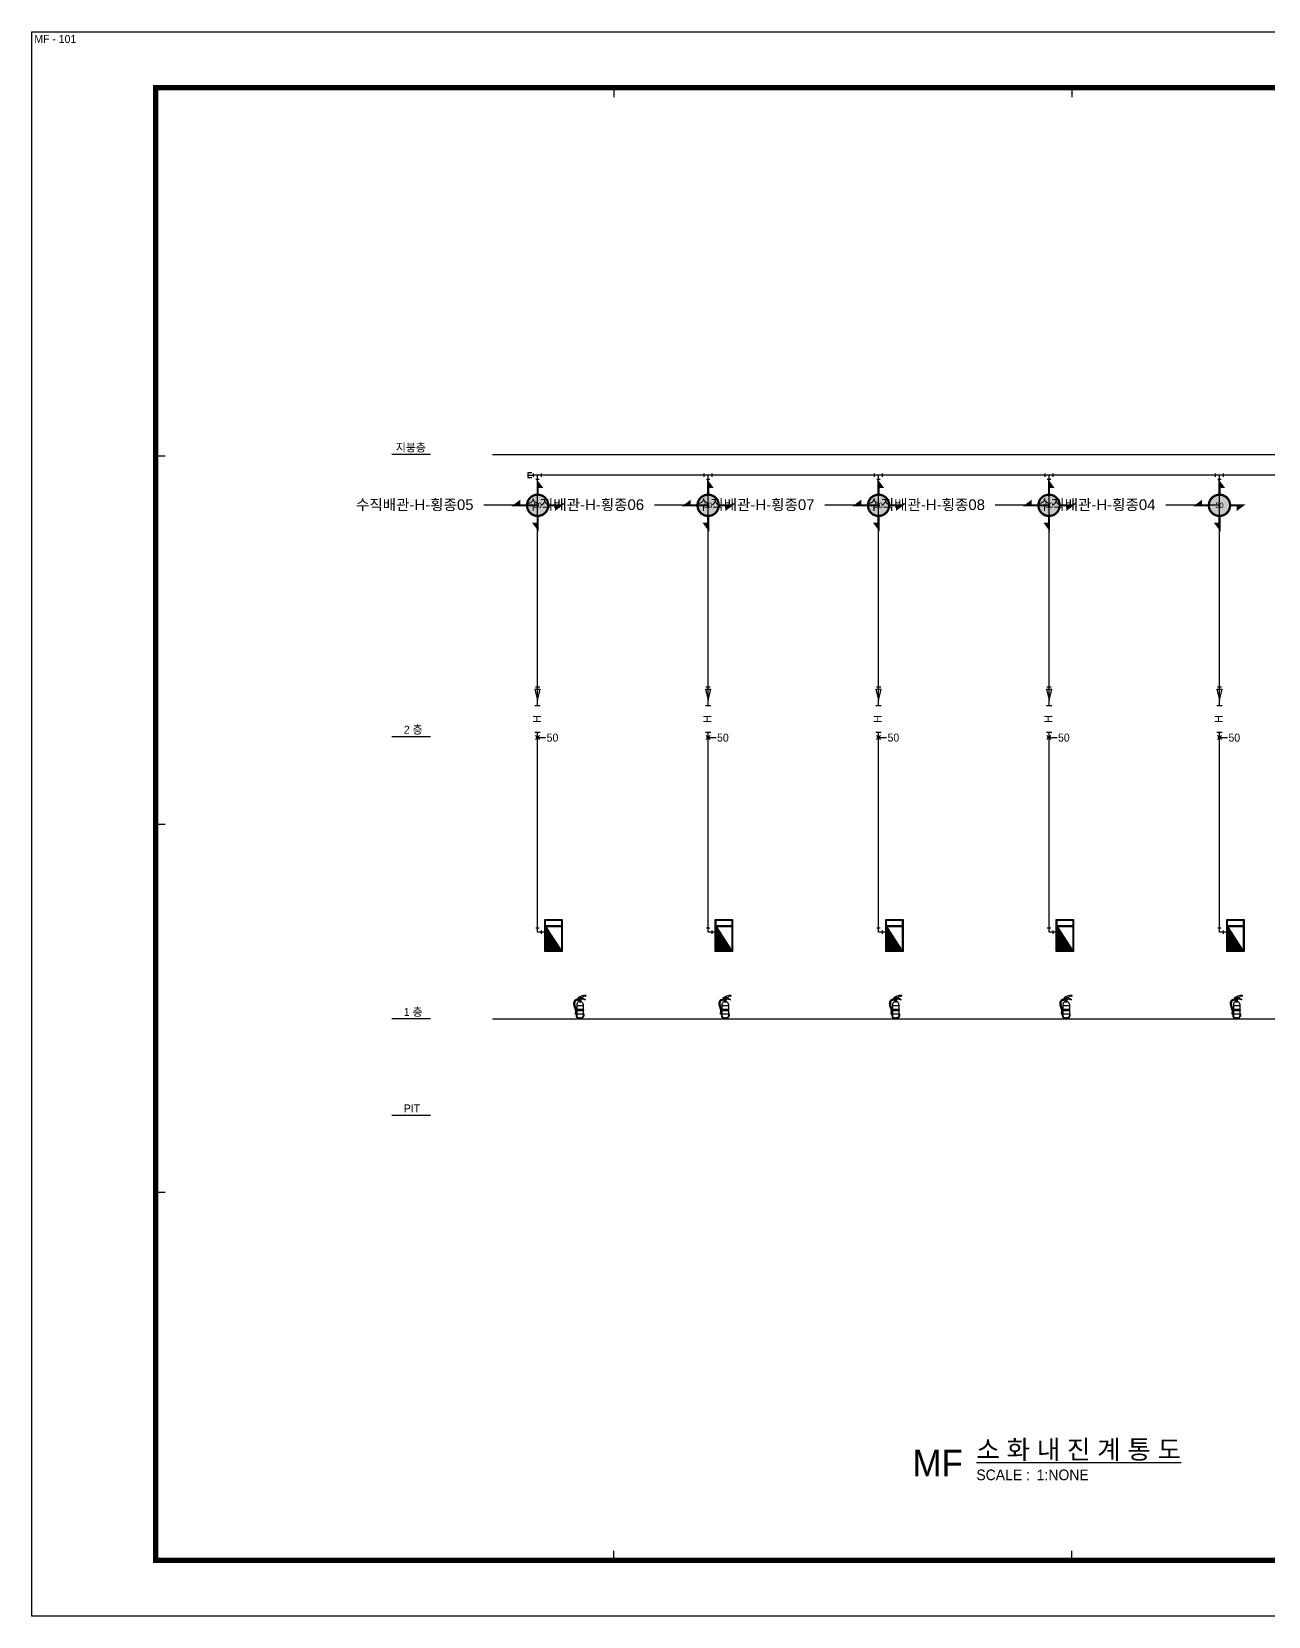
# Model space of a CAD drawing. Header units: millimetres. Extents: x 0 to 42050, y 0 to 29700.
# Drawn here: x 0 to 23187, y 0 to 29700 of the extents above; entities that cross this region are included whole.
import ezdxf
from ezdxf import colors
from ezdxf.entities.mleader import LeaderData, LeaderLine
from ezdxf.enums import TextEntityAlignment as Align
from ezdxf.math import Vec2, Vec3

# ---------------------------------------------------------------- set-up
doc = ezdxf.new("R2010")
doc.units = ezdxf.units.MM
doc.header["$LTSCALE"] = 50
doc.linetypes.add('DASHED', pattern=[0.75, 0.5, -0.25])
doc.linetypes.add('HIDDEN', pattern=[0.375, 0.25, -0.125])
for name, color, linetype in [('BACK', 8, 'Continuous'), ('SYM', 6, 'Continuous'), ('XR-SHEET$0$XREF-Form$0$SHT', 5, 'Continuous'), ('소화', 1, 'Continuous'), ('투툼_4방향버팀대(횡+종)', 7, 'Continuous'), ('투툼_버팀대_이름', 7, 'Continuous')]:
    doc.layers.add(name, color=color, linetype=linetype)
doc.layers.add('XR-SHEET$0$XREF-Form$0$TEMP', color=171, linetype='Continuous', plot=False)
doc.layers.add('숨김', color=1, linetype='Continuous', plot=False)
doc.styles.get("Standard").update_dxf_attribs({"font": ''})
doc.styles.add('TutumMLeaderTextStyle', font='', dxfattribs={"height": 200})
doc.styles.add('돋움', font='')
doc.styles.get('Standard').set_extended_font_data('Arial')
doc.styles.get('TutumMLeaderTextStyle').set_extended_font_data('Arial')
doc.styles.get('돋움').set_extended_font_data('Dotum')
pattern_1 = [(135, (-504855.6556, -518.17763), (-0.26516504294, -0.26516504294), [])]

# ---------------------------------------------------------------- blocks, each defined once
blk = doc.blocks.new('XR-SHEET')
at = {"layer": 'XR-SHEET$0$XREF-Form$0$SHT'}
blk.add_lwpolyline([(0, 594), (841, 594), (841, 0), (0, 0)], close=True, dxfattribs=at)
at = {"layer": 'XR-SHEET$0$XREF-Form$0$SHT', "const_width": 2}
blk.add_lwpolyline([(46.5, 573), (819.5, 573), (819.5, 21), (46.5, 21)], close=True, dxfattribs=at)
at = {"layer": 'XR-SHEET$0$XREF-Form$0$TEMP'}
for p, q in [((218.25, 573), (218.25, 569.5)), ((390, 573), (390, 569.5)), ((46.5, 435), (50, 435)), ((46.5, 297), (50, 297)), ((46.5, 159), (50, 159)), ((218.25, 21), (218.25, 24.5)), ((390, 21), (390, 24.5))]:
    blk.add_line(p, q, dxfattribs=at)
blk = doc.blocks.new('FF-횡종방향-BRACE')
h = blk.add_hatch(color=254)
h.dxf.hatch_style = 1
h.paths.add_polyline_path([(141, -141, 1), (-141, 141, 1)])
at = {"color": 1, "const_width": 42}
for points in [[(0, 346), (0, 432), (64, 346)], [(0, -346), (0, -432), (-64, -346)]]:
    blk.add_lwpolyline(points, close=True, dxfattribs=at)
for points in [[(0, 199), (0, 432), (0, 432)], [(0, -199), (0, -432), (0, -432)]]:
    blk.add_lwpolyline(points, dxfattribs=at)
at = {"color": 5, "const_width": 42}
for points in [[(-346, 0), (-432, 0), (-346, 64)], [(346, 0), (432, 0), (346, -64)]]:
    blk.add_lwpolyline(points, close=True, dxfattribs=at)
for points in [[(-199, 0), (-432, 0), (-432, 0)], [(199, 0), (432, 0), (432, 0)]]:
    blk.add_lwpolyline(points, dxfattribs=at)
at = {"color": 1, "const_width": 42}
blk.add_lwpolyline([(-141, 141, 1), (141, -141, 1)], format="xyb", close=True, dxfattribs=at)
at = {"color": 18, "true_color": 0x000000}
blk.add_attdef('BORE', text='', height=100, dxfattribs=at).set_placement((0, 0), align=Align.MIDDLE_CENTER)
blk = doc.blocks.new('_None')

msp = doc.modelspace()

# ---------------------------------------------------------------- hatches: boundary and pattern name
at = {"layer": '소화'}
h = msp.add_hatch(color=256, dxfattribs=at)
edge = h.paths.add_edge_path()
edge.add_arc((9487, 16473), 20, 0, 360)
h = msp.add_hatch(color=256, dxfattribs=at)
edge = h.paths.add_edge_path()
edge.add_arc((12683, 16473), 20, 0, 360)
h = msp.add_hatch(color=256, dxfattribs=at)
edge = h.paths.add_edge_path()
edge.add_arc((15879, 16473), 20, 0, 360)
h = msp.add_hatch(color=256, dxfattribs=at)
edge = h.paths.add_edge_path()
edge.add_arc((19075, 16473), 20, 0, 360)
h = msp.add_hatch(color=256, dxfattribs=at)
edge = h.paths.add_edge_path()
edge.add_arc((22271, 16473), 20, 0, 360)
h = msp.add_hatch(dxfattribs=at)
h.set_pattern_fill('ANSI31', color=256, scale=3, angle=90, style=0)
h.set_pattern_definition(pattern_1)
h.paths.add_polyline_path([(9637, 12930), (9637, 12475), (9932, 12475)])
h = msp.add_hatch(dxfattribs=at)
h.set_pattern_fill('ANSI31', color=256, scale=3, angle=90, style=0)
h.set_pattern_definition(pattern_1)
h.paths.add_polyline_path([(12833, 12930), (12833, 12475), (13128, 12475)])
h = msp.add_hatch(dxfattribs=at)
h.set_pattern_fill('ANSI31', color=256, scale=3, angle=90, style=0)
h.set_pattern_definition(pattern_1)
h.paths.add_polyline_path([(16029, 12930), (16029, 12475), (16324, 12475)])
h = msp.add_hatch(dxfattribs=at)
h.set_pattern_fill('ANSI31', color=256, scale=3, angle=90, style=0)
h.set_pattern_definition(pattern_1)
h.paths.add_polyline_path([(19225, 12930), (19225, 12475), (19520, 12475)])
h = msp.add_hatch(dxfattribs=at)
h.set_pattern_fill('ANSI31', color=256, scale=3, angle=90, style=0)
h.set_pattern_definition(pattern_1)
h.paths.add_polyline_path([(22421, 12930), (22421, 12475), (22716, 12475)])

# ---------------------------------------------------------------- linework, layer by layer
for p, q in [((7476, 21775), (6751, 21775)), ((7476, 16486), (6751, 16486)), ((7476, 11197), (6751, 11197)), ((7476, 9389), (6751, 9389))]:
    msp.add_line(p, q)
at = {"layer": 'BACK'}
for p, q in [((8643, 21775), (32196, 21775)), ((8643, 11197), (32196, 11197))]:
    msp.add_line(p, q, dxfattribs=at)
at = {"layer": '소화'}
for p, q in [((9376, 21432), (9300, 21432)), ((9300, 21432), (9300, 21342)), ((9320, 21387), (9412, 21387)), ((27554, 21387), (9412, 21387)), ((9487, 17062), (9487, 21387)), ((12683, 17062), (12683, 21387)), ((15879, 17062), (15879, 21387)), ((19075, 17062), (19075, 21387)), ((22271, 17062), (22271, 21387)), ((9300, 21342), (9376, 21342)), ((9437, 17378), (9487, 17168)), ((9437, 17378), (9537, 17378)), ((9447, 17418), (9527, 17418)), ((9487, 17143), (9487, 17443)), ((9487, 17168), (9537, 17378)), ((12633, 17378), (12683, 17168)), ((12633, 17378), (12733, 17378)), ((12643, 17418), (12723, 17418)), ((12683, 17143), (12683, 17443)), ((12683, 17168), (12733, 17378)), ((15829, 17378), (15879, 17168)), ((15829, 17378), (15929, 17378)), ((15839, 17418), (15919, 17418)), ((15879, 17143), (15879, 17443)), ((15879, 17168), (15929, 17378)), ((19025, 17378), (19075, 17168)), ((19025, 17378), (19125, 17378)), ((19035, 17418), (19115, 17418)), ((19075, 17143), (19075, 17443)), ((19075, 17168), (19125, 17378)), ((22221, 17378), (22271, 17168)), ((22221, 17378), (22321, 17378)), ((22231, 17418), (22311, 17418)), ((22271, 17143), (22271, 17443)), ((22271, 17168), (22321, 17378)), ((9537, 17062), (9437, 17062)), ((12733, 17062), (12633, 17062)), ((15929, 17062), (15829, 17062)), ((19125, 17062), (19025, 17062)), ((22321, 17062), (22221, 17062)), ((9537, 16562), (9437, 16562)), ((9449, 16436), (9524, 16510)), ((9524, 16436), (9449, 16510)), ((9487, 12825), (9487, 16562)), ((9487, 16473), (9637, 16473)), ((12733, 16562), (12633, 16562)), ((12645, 16436), (12720, 16510)), ((12720, 16436), (12645, 16510)), ((12683, 12825), (12683, 16562)), ((12683, 16473), (12833, 16473)), ((15929, 16562), (15829, 16562)), ((15841, 16436), (15916, 16510)), ((15916, 16436), (15841, 16510)), ((15879, 12825), (15879, 16562)), ((15879, 16473), (16029, 16473)), ((19125, 16562), (19025, 16562)), ((19037, 16436), (19112, 16510)), ((19112, 16436), (19037, 16510)), ((19075, 12825), (19075, 16562)), ((19075, 16473), (19225, 16473)), ((22321, 16562), (22221, 16562)), ((22233, 16436), (22308, 16510)), ((22308, 16436), (22233, 16510)), ((22271, 12825), (22271, 16562)), ((22271, 16473), (22421, 16473)), ((9518, 12900), (9455, 12900)), ((9637, 12825), (9487, 12825)), ((9562, 12793), (9562, 12856)), ((9637, 13045), (9932, 13045)), ((9637, 12945), (9637, 13045)), ((9637, 12945), (9932, 12945)), ((9637, 12475), (9637, 12930)), ((9637, 12930), (9932, 12930)), ((9637, 12930), (9932, 12475)), ((9932, 13045), (9932, 12945)), ((9932, 12930), (9932, 12475)), ((12714, 12900), (12651, 12900)), ((12833, 12825), (12683, 12825)), ((12758, 12793), (12758, 12856)), ((12833, 13045), (13128, 13045)), ((12833, 12945), (12833, 13045)), ((12833, 12945), (13128, 12945)), ((12833, 12475), (12833, 12930)), ((12833, 12930), (13128, 12930)), ((12833, 12930), (13128, 12475)), ((13128, 13045), (13128, 12945)), ((13128, 12930), (13128, 12475)), ((15910, 12900), (15847, 12900)), ((16029, 12825), (15879, 12825)), ((15954, 12793), (15954, 12856)), ((16029, 13045), (16324, 13045)), ((16029, 12945), (16029, 13045)), ((16029, 12945), (16324, 12945)), ((16029, 12475), (16029, 12930)), ((16029, 12930), (16324, 12930)), ((16029, 12930), (16324, 12475)), ((16324, 13045), (16324, 12945)), ((16324, 12930), (16324, 12475)), ((19106, 12900), (19043, 12900)), ((19225, 12825), (19075, 12825)), ((19150, 12793), (19150, 12856)), ((19225, 13045), (19520, 13045)), ((19225, 12945), (19225, 13045)), ((19225, 12945), (19520, 12945)), ((19225, 12475), (19225, 12930)), ((19225, 12930), (19520, 12930)), ((19225, 12930), (19520, 12475)), ((19520, 13045), (19520, 12945)), ((19520, 12930), (19520, 12475)), ((22302, 12900), (22239, 12900)), ((22421, 12825), (22271, 12825)), ((22346, 12793), (22346, 12856)), ((22421, 13045), (22716, 13045)), ((22421, 12945), (22421, 13045)), ((22421, 12945), (22716, 12945)), ((22421, 12475), (22421, 12930)), ((22421, 12930), (22716, 12930)), ((22421, 12930), (22716, 12475)), ((22716, 13045), (22716, 12945)), ((22716, 12930), (22716, 12475)), ((9932, 12475), (9637, 12475)), ((13128, 12475), (12833, 12475)), ((16324, 12475), (16029, 12475)), ((19520, 12475), (19225, 12475)), ((22716, 12475), (22421, 12475)), ((10248, 11579), (10245, 11588)), ((10252, 11599), (10302, 11599)), ((10315, 11584), (10346, 11577)), ((12972, 11579), (12968, 11588)), ((12975, 11599), (13026, 11599)), ((13039, 11584), (13070, 11577)), ((16168, 11579), (16164, 11588)), ((16171, 11599), (16222, 11599)), ((16235, 11584), (16266, 11577)), ((19364, 11579), (19360, 11588)), ((19367, 11599), (19418, 11599)), ((19431, 11584), (19462, 11577)), ((22560, 11579), (22556, 11588)), ((22563, 11599), (22614, 11599)), ((22627, 11584), (22658, 11577)), ((10194, 11339), (10188, 11306)), ((10188, 11306), (10188, 11293)), ((10188, 11303), (10218, 11303)), ((10188, 11293), (10218, 11293)), ((10192, 11370), (10192, 11352)), ((10192, 11370), (10344, 11370)), ((10192, 11352), (10344, 11352)), ((10194, 11352), (10194, 11339)), ((10194, 11343), (10212, 11343)), ((10194, 11339), (10212, 11339)), ((10198, 11339), (10195, 11306)), ((10203, 11339), (10203, 11307)), ((10208, 11339), (10211, 11306)), ((10208, 11291), (10352, 11291)), ((10208, 11291), (10208, 11257)), ((10212, 11352), (10212, 11339)), ((10212, 11339), (10218, 11306)), ((10214, 11370), (10214, 11352)), ((10217, 11370), (10217, 11352)), ((10217, 11367), (10344, 11367)), ((10217, 11364), (10344, 11364)), ((10217, 11361), (10344, 11361)), ((10217, 11358), (10344, 11358)), ((10217, 11355), (10344, 11355)), ((10218, 11306), (10218, 11293)), ((10220, 11476), (10220, 11370)), ((10220, 11450), (10341, 11450)), ((10220, 11380), (10341, 11380)), ((10220, 11352), (10220, 11291)), ((10234, 11564), (10234, 11545)), ((10252, 11562), (10234, 11564)), ((10252, 11548), (10234, 11545)), ((10252, 11562), (10252, 11548)), ((10257, 11562), (10252, 11562)), ((10257, 11548), (10252, 11548)), ((10255, 11574), (10297, 11574)), ((10257, 11570), (10257, 11540)), ((10257, 11570), (10268, 11570)), ((10257, 11540), (10268, 11540)), ((10261, 11570), (10261, 11540)), ((10264, 11555), (10270, 11555)), ((10265, 11570), (10265, 11578)), ((10265, 11578), (10295, 11578)), ((10265, 11520), (10265, 11540)), ((10265, 11535), (10295, 11535)), ((10265, 11531), (10295, 11531)), ((10266, 11561), (10271, 11559)), ((10266, 11548), (10271, 11551)), ((10269, 11567), (10274, 11562)), ((10269, 11543), (10274, 11548)), ((10275, 11570), (10277, 11564)), ((10275, 11540), (10277, 11545)), ((10282, 11571), (10281, 11565)), ((10282, 11539), (10281, 11545)), ((10288, 11569), (10285, 11563)), ((10288, 11541), (10285, 11546)), ((10293, 11564), (10288, 11561)), ((10293, 11545), (10288, 11549)), ((10296, 11558), (10290, 11557)), ((10296, 11551), (10290, 11553)), ((10295, 11567), (10295, 11578)), ((10295, 11520), (10295, 11542)), ((10299, 11574), (10344, 11566)), ((10341, 11476), (10341, 11370)), ((10341, 11352), (10341, 11291)), ((10344, 11370), (10344, 11352)), ((10346, 11565), (10381, 11553)), ((10349, 11577), (10379, 11563)), ((10352, 11291), (10352, 11250)), ((12918, 11339), (12912, 11306)), ((12912, 11306), (12912, 11293)), ((12912, 11303), (12942, 11303)), ((12912, 11293), (12942, 11293)), ((12915, 11370), (12915, 11352)), ((12915, 11370), (13068, 11370)), ((12915, 11352), (13068, 11352)), ((12918, 11352), (12918, 11339)), ((12918, 11343), (12936, 11343)), ((12918, 11339), (12936, 11339)), ((12922, 11339), (12919, 11306)), ((12927, 11339), (12927, 11307)), ((12932, 11339), (12935, 11306)), ((12932, 11291), (13076, 11291)), ((12932, 11291), (12932, 11257)), ((12936, 11352), (12936, 11339)), ((12936, 11339), (12942, 11306)), ((12938, 11370), (12938, 11352)), ((12941, 11370), (12941, 11352)), ((12941, 11367), (13068, 11367)), ((12941, 11364), (13068, 11364)), ((12941, 11361), (13068, 11361)), ((12941, 11358), (13068, 11358)), ((12941, 11355), (13068, 11355)), ((12942, 11306), (12942, 11293)), ((12943, 11476), (12943, 11370)), ((12943, 11450), (13065, 11450)), ((12943, 11380), (13065, 11380)), ((12943, 11352), (12943, 11291)), ((12957, 11564), (12957, 11545)), ((12976, 11562), (12957, 11564)), ((12976, 11548), (12957, 11545)), ((12976, 11562), (12976, 11548)), ((12980, 11562), (12976, 11562)), ((12980, 11548), (12976, 11548)), ((12979, 11574), (13021, 11574)), ((12980, 11570), (12980, 11540)), ((12980, 11570), (12991, 11570)), ((12980, 11540), (12991, 11540)), ((12985, 11570), (12985, 11540)), ((12988, 11555), (12994, 11555)), ((12989, 11570), (12989, 11578)), ((12989, 11578), (13019, 11578)), ((12989, 11561), (12995, 11559)), ((12989, 11548), (12995, 11551)), ((12989, 11520), (12989, 11540)), ((12989, 11535), (13019, 11535)), ((12989, 11531), (13019, 11531)), ((12993, 11567), (12997, 11562)), ((12993, 11543), (12997, 11548)), ((12999, 11570), (13001, 11564)), ((12999, 11540), (13001, 11545)), ((13006, 11571), (13005, 11565)), ((13006, 11539), (13005, 11545)), ((13012, 11569), (13009, 11563)), ((13012, 11541), (13009, 11546)), ((13017, 11564), (13012, 11561)), ((13017, 11545), (13012, 11549)), ((13020, 11558), (13014, 11557)), ((13020, 11551), (13014, 11553)), ((13019, 11567), (13019, 11578)), ((13019, 11520), (13019, 11542)), ((13023, 11574), (13068, 11566)), ((13065, 11476), (13065, 11370)), ((13065, 11352), (13065, 11291)), ((13068, 11370), (13068, 11352)), ((13070, 11565), (13105, 11553)), ((13073, 11577), (13103, 11563)), ((13076, 11291), (13076, 11250)), ((16114, 11339), (16108, 11306)), ((16108, 11306), (16108, 11293)), ((16108, 11303), (16138, 11303)), ((16108, 11293), (16138, 11293)), ((16111, 11370), (16111, 11352)), ((16111, 11370), (16264, 11370)), ((16111, 11352), (16264, 11352)), ((16114, 11352), (16114, 11339)), ((16114, 11343), (16132, 11343)), ((16114, 11339), (16132, 11339)), ((16118, 11339), (16115, 11306)), ((16123, 11339), (16123, 11307)), ((16128, 11339), (16131, 11306)), ((16128, 11291), (16272, 11291)), ((16128, 11291), (16128, 11257)), ((16132, 11352), (16132, 11339)), ((16132, 11339), (16138, 11306)), ((16134, 11370), (16134, 11352)), ((16137, 11370), (16137, 11352)), ((16137, 11367), (16264, 11367)), ((16137, 11364), (16264, 11364)), ((16137, 11361), (16264, 11361)), ((16137, 11358), (16264, 11358)), ((16137, 11355), (16264, 11355)), ((16138, 11306), (16138, 11293)), ((16139, 11476), (16139, 11370)), ((16139, 11450), (16261, 11450)), ((16139, 11380), (16261, 11380)), ((16139, 11352), (16139, 11291)), ((16153, 11564), (16153, 11545)), ((16172, 11562), (16153, 11564)), ((16172, 11548), (16153, 11545)), ((16172, 11562), (16172, 11548)), ((16176, 11562), (16172, 11562)), ((16176, 11548), (16172, 11548)), ((16175, 11574), (16217, 11574)), ((16176, 11570), (16176, 11540)), ((16176, 11570), (16187, 11570)), ((16176, 11540), (16187, 11540)), ((16181, 11570), (16181, 11540)), ((16184, 11555), (16190, 11555)), ((16185, 11570), (16185, 11578)), ((16185, 11578), (16215, 11578)), ((16185, 11561), (16191, 11559)), ((16185, 11548), (16191, 11551)), ((16185, 11520), (16185, 11540)), ((16185, 11535), (16215, 11535)), ((16185, 11531), (16215, 11531)), ((16189, 11567), (16193, 11562)), ((16189, 11543), (16193, 11548)), ((16195, 11570), (16197, 11564)), ((16195, 11540), (16197, 11545)), ((16202, 11571), (16201, 11565)), ((16202, 11539), (16201, 11545)), ((16208, 11569), (16205, 11563)), ((16208, 11541), (16205, 11546)), ((16213, 11564), (16208, 11561)), ((16213, 11545), (16208, 11549)), ((16216, 11558), (16210, 11557)), ((16216, 11551), (16210, 11553)), ((16215, 11567), (16215, 11578)), ((16215, 11520), (16215, 11542)), ((16219, 11574), (16264, 11566)), ((16261, 11476), (16261, 11370)), ((16261, 11352), (16261, 11291)), ((16264, 11370), (16264, 11352)), ((16266, 11565), (16301, 11553)), ((16269, 11577), (16299, 11563)), ((16272, 11291), (16272, 11250)), ((19310, 11339), (19304, 11306)), ((19304, 11306), (19304, 11293)), ((19304, 11303), (19334, 11303)), ((19304, 11293), (19334, 11293)), ((19307, 11370), (19307, 11352)), ((19307, 11370), (19460, 11370)), ((19307, 11352), (19460, 11352)), ((19310, 11352), (19310, 11339)), ((19310, 11343), (19328, 11343)), ((19310, 11339), (19328, 11339)), ((19314, 11339), (19311, 11306)), ((19319, 11339), (19319, 11307)), ((19324, 11339), (19327, 11306)), ((19324, 11291), (19468, 11291)), ((19324, 11291), (19324, 11257)), ((19328, 11352), (19328, 11339)), ((19328, 11339), (19334, 11306)), ((19330, 11370), (19330, 11352)), ((19333, 11370), (19333, 11352)), ((19333, 11367), (19460, 11367)), ((19333, 11364), (19460, 11364)), ((19333, 11361), (19460, 11361)), ((19333, 11358), (19460, 11358)), ((19333, 11355), (19460, 11355)), ((19334, 11306), (19334, 11293)), ((19335, 11476), (19335, 11370)), ((19335, 11450), (19457, 11450)), ((19335, 11380), (19457, 11380)), ((19335, 11352), (19335, 11291)), ((19349, 11564), (19349, 11545)), ((19368, 11562), (19349, 11564)), ((19368, 11548), (19349, 11545)), ((19368, 11562), (19368, 11548)), ((19372, 11562), (19368, 11562)), ((19372, 11548), (19368, 11548)), ((19371, 11574), (19413, 11574)), ((19372, 11570), (19372, 11540)), ((19372, 11570), (19383, 11570)), ((19372, 11540), (19383, 11540)), ((19377, 11570), (19377, 11540)), ((19380, 11555), (19386, 11555)), ((19381, 11570), (19381, 11578)), ((19381, 11578), (19411, 11578)), ((19381, 11561), (19387, 11559)), ((19381, 11548), (19387, 11551)), ((19381, 11520), (19381, 11540)), ((19381, 11535), (19411, 11535)), ((19381, 11531), (19411, 11531)), ((19385, 11567), (19389, 11562)), ((19385, 11543), (19389, 11548)), ((19391, 11570), (19393, 11564)), ((19391, 11540), (19393, 11545)), ((19398, 11571), (19397, 11565)), ((19398, 11539), (19397, 11545)), ((19404, 11569), (19401, 11563)), ((19404, 11541), (19401, 11546)), ((19409, 11564), (19404, 11561)), ((19409, 11545), (19404, 11549)), ((19412, 11558), (19406, 11557)), ((19412, 11551), (19406, 11553)), ((19411, 11567), (19411, 11578)), ((19411, 11520), (19411, 11542)), ((19415, 11574), (19460, 11566)), ((19457, 11476), (19457, 11370)), ((19457, 11352), (19457, 11291)), ((19460, 11370), (19460, 11352)), ((19462, 11565), (19497, 11553)), ((19465, 11577), (19495, 11563)), ((19468, 11291), (19468, 11250)), ((22506, 11339), (22500, 11306)), ((22500, 11306), (22500, 11293)), ((22500, 11303), (22530, 11303)), ((22500, 11293), (22530, 11293)), ((22503, 11370), (22503, 11352)), ((22503, 11370), (22656, 11370)), ((22503, 11352), (22656, 11352)), ((22506, 11352), (22506, 11339)), ((22506, 11343), (22524, 11343)), ((22506, 11339), (22524, 11339)), ((22510, 11339), (22507, 11306)), ((22515, 11339), (22515, 11307)), ((22520, 11339), (22523, 11306)), ((22520, 11291), (22664, 11291)), ((22520, 11291), (22520, 11257)), ((22524, 11352), (22524, 11339)), ((22524, 11339), (22530, 11306)), ((22526, 11370), (22526, 11352)), ((22529, 11370), (22529, 11352)), ((22529, 11367), (22656, 11367)), ((22529, 11364), (22656, 11364)), ((22529, 11361), (22656, 11361)), ((22529, 11358), (22656, 11358)), ((22529, 11355), (22656, 11355)), ((22530, 11306), (22530, 11293)), ((22531, 11476), (22531, 11370)), ((22531, 11450), (22653, 11450)), ((22531, 11380), (22653, 11380)), ((22531, 11352), (22531, 11291)), ((22545, 11564), (22545, 11545)), ((22564, 11562), (22545, 11564)), ((22564, 11548), (22545, 11545)), ((22564, 11562), (22564, 11548)), ((22568, 11562), (22564, 11562)), ((22568, 11548), (22564, 11548)), ((22567, 11574), (22609, 11574)), ((22568, 11570), (22568, 11540)), ((22568, 11570), (22579, 11570)), ((22568, 11540), (22579, 11540)), ((22573, 11570), (22573, 11540)), ((22576, 11555), (22582, 11555)), ((22577, 11570), (22577, 11578)), ((22577, 11578), (22607, 11578)), ((22577, 11561), (22583, 11559)), ((22577, 11548), (22583, 11551)), ((22577, 11520), (22577, 11540)), ((22577, 11535), (22607, 11535)), ((22577, 11531), (22607, 11531)), ((22581, 11567), (22585, 11562)), ((22581, 11543), (22585, 11548)), ((22587, 11570), (22589, 11564)), ((22587, 11540), (22589, 11545)), ((22594, 11571), (22593, 11565)), ((22594, 11539), (22593, 11545)), ((22600, 11569), (22597, 11563)), ((22600, 11541), (22597, 11546)), ((22605, 11564), (22600, 11561)), ((22605, 11545), (22600, 11549)), ((22608, 11558), (22602, 11557)), ((22608, 11551), (22602, 11553)), ((22607, 11567), (22607, 11578)), ((22607, 11520), (22607, 11542)), ((22611, 11574), (22656, 11566)), ((22653, 11476), (22653, 11370)), ((22653, 11352), (22653, 11291)), ((22656, 11370), (22656, 11352)), ((22658, 11565), (22693, 11553)), ((22661, 11577), (22691, 11563)), ((22664, 11291), (22664, 11250))]:
    msp.add_line(p, q, dxfattribs=at)
at = {"layer": '소화', "linetype": 'Continuous'}
for p, q in [((9412, 21355), (9412, 21418)), ((9562, 21355), (9562, 21418)), ((12608, 21355), (12608, 21418)), ((12758, 21355), (12758, 21418)), ((15804, 21355), (15804, 21418)), ((15954, 21355), (15954, 21418)), ((19000, 21355), (19000, 21418)), ((19150, 21355), (19150, 21418)), ((22196, 21355), (22196, 21418)), ((22346, 21355), (22346, 21418)), ((9455, 21312), (9518, 21312)), ((12651, 21312), (12714, 21312)), ((15847, 21312), (15910, 21312)), ((19043, 21312), (19106, 21312)), ((22239, 21312), (22302, 21312))]:
    msp.add_line(p, q, dxfattribs=at)
at = {"layer": '소화', "linetype": 'HIDDEN'}
for p, q in [((10220, 11291), (10220, 11251)), ((10341, 11291), (10341, 11251)), ((12943, 11291), (12943, 11251)), ((13065, 11291), (13065, 11251)), ((16139, 11291), (16139, 11251)), ((16261, 11291), (16261, 11251)), ((19335, 11291), (19335, 11251)), ((19457, 11291), (19457, 11251)), ((22531, 11291), (22531, 11251)), ((22653, 11291), (22653, 11251))]:
    msp.add_line(p, q, dxfattribs=at)
at = {"layer": '소화', "linetype": 'DASHED'}
for p, q in [((10231, 11218), (10231, 11204)), ((10239, 11197), (10322, 11197)), ((10243, 11223), (10317, 11223)), ((10253, 11212), (10307, 11212)), ((10329, 11218), (10329, 11204)), ((12955, 11218), (12955, 11204)), ((12963, 11197), (13046, 11197)), ((12967, 11223), (13041, 11223)), ((12977, 11212), (13031, 11212)), ((13053, 11218), (13053, 11204)), ((16151, 11218), (16151, 11204)), ((16159, 11197), (16242, 11197)), ((16163, 11223), (16237, 11223)), ((16173, 11212), (16227, 11212)), ((16249, 11218), (16249, 11204)), ((19347, 11218), (19347, 11204)), ((19355, 11197), (19438, 11197)), ((19359, 11223), (19433, 11223)), ((19369, 11212), (19423, 11212)), ((19445, 11218), (19445, 11204)), ((22543, 11218), (22543, 11204)), ((22551, 11197), (22634, 11197)), ((22555, 11223), (22629, 11223)), ((22565, 11212), (22619, 11212)), ((22641, 11218), (22641, 11204))]:
    msp.add_line(p, q, dxfattribs=at)
at = {"layer": '소화'}
for points in [[(9622, 12460), (9622, 13060), (9947, 13060), (9947, 12460)], [(12818, 12460), (12818, 13060), (13143, 13060), (13143, 12460)], [(16014, 12460), (16014, 13060), (16339, 13060), (16339, 12460)], [(19210, 12460), (19210, 13060), (19535, 13060), (19535, 12460)], [(22406, 12460), (22406, 13060), (22731, 13060), (22731, 12460)]]:
    msp.add_lwpolyline(points, close=True, dxfattribs=at)
for centre, radius in [((9487, 16473), 20), ((12683, 16473), 20), ((15879, 16473), 20), ((19075, 16473), 20), ((22271, 16473), 20), ((10255, 11589), 3.22), ((12979, 11589), 3.22), ((16175, 11589), 3.22), ((19371, 11589), 3.22), ((22567, 11589), 3.22), ((10280, 11555), 19.5), ((10280, 11555), 15.9), ((10280, 11555), 1.32), ((13004, 11555), 19.5), ((13004, 11555), 15.9), ((13004, 11555), 1.32), ((16200, 11555), 19.5), ((16200, 11555), 15.9), ((16200, 11555), 1.32), ((19396, 11555), 19.5), ((19396, 11555), 15.9), ((19396, 11555), 1.32), ((22592, 11555), 19.5), ((22592, 11555), 15.9), ((22592, 11555), 1.32)]:
    msp.add_circle(centre, radius, dxfattribs=at)
for centre, radius, start, end in [((10252, 11591), 7.53, 90, 201.3174), ((10394, 11375), 265, 110.2878, 122.4446), ((10367, 11448), 187, 95.8139, 110.2878), ((10302, 11591), 7.53, 0, 90), ((10183, 11814), 256, 299.5142, 301.847), ((10317, 11591), 7.53, 180, 254.688), ((10267, 11680), 98, 301.847, 305.6153), ((10243, 11713), 139, 305.6153, 314.0663), ((10363, 11589), 34.5, 117.0807, 134.0663), ((10491, 10225), 1416, 94.8972, 95.8139), ((10357, 11601), 20.5, 104.2208, 117.0807), ((10402, 11422), 205, 100.1569, 104.2208), ((10373, 11589), 35.7, 81.6407, 100.1569), ((10376, 11572), 64.3, 90.5936, 94.8972), ((10376, 11551), 85.9, 81.0727, 90.5936), ((10381, 11644), 20.1, 261.6407, 286.3638), ((10382, 11639), 14.8, 286.3638, 321.5357), ((10388, 11627), 8.31, 50.1212, 81.0727), ((10392, 11632), 2.78, 321.5357, 50.1212), ((12975, 11591), 7.53, 90, 201.3174), ((13118, 11375), 265, 110.2878, 122.4446), ((13091, 11448), 187, 95.8139, 110.2878), ((13026, 11591), 7.53, 0, 90), ((12907, 11814), 256, 299.5142, 301.847), ((13041, 11591), 7.53, 180, 254.688), ((12991, 11680), 98, 301.847, 305.6153), ((12967, 11713), 139, 305.6153, 314.0663), ((13087, 11589), 34.5, 117.0807, 134.0663), ((13215, 10225), 1416, 94.8972, 95.8139), ((13081, 11601), 20.5, 104.2208, 117.0807), ((13126, 11422), 205, 100.1569, 104.2208), ((13096, 11589), 35.7, 81.6407, 100.1569), ((13100, 11572), 64.3, 90.5936, 94.8972), ((13100, 11551), 85.9, 81.0727, 90.5936), ((13105, 11644), 20.1, 261.6407, 286.3638), ((13106, 11639), 14.8, 286.3638, 321.5357), ((13112, 11627), 8.31, 50.1212, 81.0727), ((13115, 11632), 2.78, 321.5357, 50.1212), ((16171, 11591), 7.53, 90, 201.3174), ((16314, 11375), 265, 110.2878, 122.4446), ((16287, 11448), 187, 95.8139, 110.2878), ((16222, 11591), 7.53, 0, 90), ((16103, 11814), 256, 299.5142, 301.847), ((16237, 11591), 7.53, 180, 254.688), ((16187, 11680), 98, 301.847, 305.6153), ((16163, 11713), 139, 305.6153, 314.0663), ((16283, 11589), 34.5, 117.0807, 134.0663), ((16411, 10225), 1416, 94.8972, 95.8139), ((16277, 11601), 20.5, 104.2208, 117.0807), ((16322, 11422), 205, 100.1569, 104.2208), ((16292, 11589), 35.7, 81.6407, 100.1569), ((16296, 11572), 64.3, 90.5936, 94.8972), ((16296, 11551), 85.9, 81.0727, 90.5936), ((16301, 11644), 20.1, 261.6407, 286.3638), ((16302, 11639), 14.8, 286.3638, 321.5357), ((16308, 11627), 8.31, 50.1212, 81.0727), ((16311, 11632), 2.78, 321.5357, 50.1212), ((19367, 11591), 7.53, 90, 201.3174), ((19510, 11375), 265, 110.2878, 122.4446), ((19483, 11448), 187, 95.8139, 110.2878), ((19418, 11591), 7.53, 0, 90), ((19299, 11814), 256, 299.5142, 301.847), ((19433, 11591), 7.53, 180, 254.688), ((19383, 11680), 98, 301.847, 305.6153), ((19359, 11713), 139, 305.6153, 314.0663), ((19479, 11589), 34.5, 117.0807, 134.0663), ((19607, 10225), 1416, 94.8972, 95.8139), ((19473, 11601), 20.5, 104.2208, 117.0807), ((19518, 11422), 205, 100.1569, 104.2208), ((19488, 11589), 35.7, 81.6407, 100.1569), ((19492, 11572), 64.3, 90.5936, 94.8972), ((19492, 11551), 85.9, 81.0727, 90.5936), ((19497, 11644), 20.1, 261.6407, 286.3638), ((19498, 11639), 14.8, 286.3638, 321.5357), ((19504, 11627), 8.31, 50.1212, 81.0727), ((19507, 11632), 2.78, 321.5357, 50.1212), ((22563, 11591), 7.53, 90, 201.3174), ((22706, 11375), 265, 110.2878, 122.4446), ((22679, 11448), 187, 95.8139, 110.2878), ((22614, 11591), 7.53, 0, 90), ((22495, 11814), 256, 299.5142, 301.847), ((22629, 11591), 7.53, 180, 254.688), ((22579, 11680), 98, 301.847, 305.6153), ((22555, 11713), 139, 305.6153, 314.0663), ((22675, 11589), 34.5, 117.0807, 134.0663), ((22803, 10225), 1416, 94.8972, 95.8139), ((22669, 11601), 20.5, 104.2208, 117.0807), ((22714, 11422), 205, 100.1569, 104.2208), ((22684, 11589), 35.7, 81.6407, 100.1569), ((22688, 11572), 64.3, 90.5936, 94.8972), ((22688, 11551), 85.9, 81.0727, 90.5936), ((22693, 11644), 20.1, 261.6407, 286.3638), ((22694, 11639), 14.8, 286.3638, 321.5357), ((22700, 11627), 8.31, 50.1212, 81.0727), ((22703, 11632), 2.78, 321.5357, 50.1212), ((10268, 11481), 108, 163.1718, 172.4025), ((10216, 11487), 55.9, 172.4025, 186.6982), ((10602, 11533), 444, 186.6982, 187.5975), ((10941, 11578), 786, 187.5975, 188.2666), ((11372, 11641), 1222, 188.2666, 189.0428), ((10248, 11487), 86.7, 157.0601, 163.1718), ((10386, 11484), 223, 189.0428, 190.9252), ((10226, 11453), 60.3, 190.9252, 200.963), ((10250, 11486), 88.8, 151.0409, 157.0601), ((10445, 11537), 295, 200.963, 204.8518), ((10231, 11496), 67.7, 140.8158, 151.0409), ((10283, 11462), 116, 204.8518, 209.2642), ((10237, 11492), 74.7, 131.2523, 140.8158), ((10216, 11487), 37.2, 172.4025, 186.6982), ((10602, 11533), 425, 186.6982, 187.5975), ((10268, 11481), 89, 163.1718, 172.4025), ((10941, 11578), 768, 187.5975, 188.2666), ((11372, 11641), 1203, 188.2666, 189.0428), ((9874, 11232), 352, 26.9992, 29.2642), ((10248, 11487), 68, 157.0601, 163.1718), ((10386, 11484), 205, 189.0428, 190.9252), ((10250, 11486), 70.1, 151.0409, 157.0601), ((10226, 11453), 41.6, 190.9252, 200.963), ((10217, 11514), 45.5, 119.5295, 131.2523), ((10445, 11537), 277, 200.963, 204.8518), ((10231, 11496), 49, 140.8158, 151.0409), ((10136, 11366), 58.2, 18.162, 26.9992), ((10053, 11356), 142, 5.7338, 11.3891), ((10237, 11492), 56, 131.2523, 140.8158), ((10283, 11462), 97.8, 204.8518, 209.2642), ((10272, 11417), 156, 114.3618, 119.5295), ((9874, 11232), 371, 26.9992, 29.2642), ((10217, 11514), 26.8, 119.5295, 131.2523), ((10272, 11417), 137, 114.3618, 119.5295), ((10136, 11366), 76.9, 17.3067, 26.9992), ((10227, 11516), 47.9, 99.3181, 114.3618), ((10053, 11356), 160, 5.0647, 11.7682), ((10227, 11516), 29.2, 99.3181, 114.3618), ((10232, 11484), 80.3, 88.9822, 99.3181), ((10280, 11459), 62.8, 103.8731, 164.7254), ((10232, 11484), 61.7, 88.9822, 99.3181), ((10255, 11582), 7.53, 201.3174, 270), ((10280, 11565), 47.7, 251.6028, 288.3972), ((10280, 11459), 62.8, 15.2746, 76.1269), ((10297, 11567), 7.53, 74.688, 90), ((10341, 11551), 15.1, 70.3117, 80.2252), ((10343, 11563), 15.1, 66.4096, 77.6286), ((12940, 11487), 55.9, 172.4025, 186.6982), ((12992, 11481), 108, 163.1718, 172.4025), ((13326, 11533), 444, 186.6982, 187.5975), ((13665, 11578), 786, 187.5975, 188.2666), ((14096, 11641), 1222, 188.2666, 189.0428), ((12971, 11487), 86.7, 157.0601, 163.1718), ((13110, 11484), 223, 189.0428, 190.9252), ((12950, 11453), 60.3, 190.9252, 200.963), ((12973, 11486), 88.8, 151.0409, 157.0601), ((13169, 11537), 295, 200.963, 204.8518), ((12955, 11496), 67.7, 140.8158, 151.0409), ((13007, 11462), 116, 204.8518, 209.2642), ((12960, 11492), 74.7, 131.2523, 140.8158), ((12992, 11481), 89, 163.1718, 172.4025), ((12940, 11487), 37.2, 172.4025, 186.6982), ((13326, 11533), 425, 186.6982, 187.5975), ((13665, 11578), 768, 187.5975, 188.2666), ((14096, 11641), 1203, 188.2666, 189.0428), ((12598, 11232), 352, 26.9992, 29.2642), ((12971, 11487), 68, 157.0601, 163.1718), ((13110, 11484), 205, 189.0428, 190.9252), ((12973, 11486), 70.1, 151.0409, 157.0601), ((12950, 11453), 41.6, 190.9252, 200.963), ((12941, 11514), 45.5, 119.5295, 131.2523), ((13169, 11537), 277, 200.963, 204.8518), ((12955, 11496), 49, 140.8158, 151.0409), ((12860, 11366), 58.2, 18.162, 26.9992), ((12776, 11356), 142, 5.7338, 11.3891), ((12960, 11492), 56, 131.2523, 140.8158), ((13007, 11462), 97.8, 204.8518, 209.2642), ((12996, 11417), 156, 114.3618, 119.5295), ((12598, 11232), 371, 26.9992, 29.2642), ((12941, 11514), 26.8, 119.5295, 131.2523), ((12996, 11417), 137, 114.3618, 119.5295), ((12860, 11366), 76.9, 17.3067, 26.9992), ((12951, 11516), 47.9, 99.3181, 114.3618), ((12776, 11356), 160, 5.0647, 11.7682), ((12951, 11516), 29.2, 99.3181, 114.3618), ((12956, 11484), 80.3, 88.9822, 99.3181), ((13004, 11459), 62.8, 103.8731, 164.7254), ((12956, 11484), 61.7, 88.9822, 99.3181), ((12979, 11582), 7.53, 201.3174, 270), ((13004, 11565), 47.7, 251.6028, 288.3972), ((13004, 11459), 62.8, 15.2746, 76.1269), ((13021, 11567), 7.53, 74.688, 90), ((13065, 11551), 15.1, 70.3117, 80.2252), ((13067, 11563), 15.1, 66.4096, 77.6286), ((16136, 11487), 55.9, 172.4025, 186.6982), ((16188, 11481), 108, 163.1718, 172.4025), ((16522, 11533), 444, 186.6982, 187.5975), ((16861, 11578), 786, 187.5975, 188.2666), ((17292, 11641), 1222, 188.2666, 189.0428), ((16168, 11487), 86.7, 157.0601, 163.1718), ((16306, 11484), 223, 189.0428, 190.9252), ((16146, 11453), 60.3, 190.9252, 200.963), ((16169, 11486), 88.8, 151.0409, 157.0601), ((16365, 11537), 295, 200.963, 204.8518), ((16151, 11496), 67.7, 140.8158, 151.0409), ((16203, 11462), 116, 204.8518, 209.2642), ((16156, 11492), 74.7, 131.2523, 140.8158), ((16188, 11481), 89, 163.1718, 172.4025), ((16136, 11487), 37.2, 172.4025, 186.6982), ((16522, 11533), 425, 186.6982, 187.5975), ((16861, 11578), 768, 187.5975, 188.2666), ((17292, 11641), 1203, 188.2666, 189.0428), ((15794, 11232), 352, 26.9992, 29.2642), ((16168, 11487), 68, 157.0601, 163.1718), ((16306, 11484), 205, 189.0428, 190.9252), ((16169, 11486), 70.1, 151.0409, 157.0601), ((16146, 11453), 41.6, 190.9252, 200.963), ((16137, 11514), 45.5, 119.5295, 131.2523), ((16365, 11537), 277, 200.963, 204.8518), ((16151, 11496), 49, 140.8158, 151.0409), ((16056, 11366), 58.2, 18.162, 26.9992), ((15972, 11356), 142, 5.7338, 11.3891), ((16156, 11492), 56, 131.2523, 140.8158), ((16203, 11462), 97.8, 204.8518, 209.2642), ((16192, 11417), 156, 114.3618, 119.5295), ((15794, 11232), 371, 26.9992, 29.2642), ((16137, 11514), 26.8, 119.5295, 131.2523), ((16192, 11417), 137, 114.3618, 119.5295), ((16056, 11366), 76.9, 17.3067, 26.9992), ((16147, 11516), 47.9, 99.3181, 114.3618), ((15972, 11356), 160, 5.0647, 11.7682), ((16147, 11516), 29.2, 99.3181, 114.3618), ((16152, 11484), 80.3, 88.9822, 99.3181), ((16200, 11459), 62.8, 103.8731, 164.7254), ((16152, 11484), 61.7, 88.9822, 99.3181), ((16175, 11582), 7.53, 201.3174, 270), ((16200, 11565), 47.7, 251.6028, 288.3972), ((16200, 11459), 62.8, 15.2746, 76.1269), ((16217, 11567), 7.53, 74.688, 90), ((16261, 11551), 15.1, 70.3117, 80.2252), ((16263, 11563), 15.1, 66.4096, 77.6286), ((19332, 11487), 55.9, 172.4025, 186.6982), ((19384, 11481), 108, 163.1718, 172.4025), ((19718, 11533), 444, 186.6982, 187.5975), ((20057, 11578), 786, 187.5975, 188.2666), ((20488, 11641), 1222, 188.2666, 189.0428), ((19364, 11487), 86.7, 157.0601, 163.1718), ((19502, 11484), 223, 189.0428, 190.9252), ((19342, 11453), 60.3, 190.9252, 200.963), ((19365, 11486), 88.8, 151.0409, 157.0601), ((19561, 11537), 295, 200.963, 204.8518), ((19347, 11496), 67.7, 140.8158, 151.0409), ((19399, 11462), 116, 204.8518, 209.2642), ((19352, 11492), 74.7, 131.2523, 140.8158), ((19384, 11481), 89, 163.1718, 172.4025), ((19332, 11487), 37.2, 172.4025, 186.6982), ((19718, 11533), 425, 186.6982, 187.5975), ((20057, 11578), 768, 187.5975, 188.2666), ((20488, 11641), 1203, 188.2666, 189.0428), ((18990, 11232), 352, 26.9992, 29.2642), ((19364, 11487), 68, 157.0601, 163.1718), ((19502, 11484), 205, 189.0428, 190.9252), ((19365, 11486), 70.1, 151.0409, 157.0601), ((19342, 11453), 41.6, 190.9252, 200.963), ((19333, 11514), 45.5, 119.5295, 131.2523), ((19561, 11537), 277, 200.963, 204.8518), ((19347, 11496), 49, 140.8158, 151.0409), ((19252, 11366), 58.2, 18.162, 26.9992), ((19168, 11356), 142, 5.7338, 11.3891), ((19352, 11492), 56, 131.2523, 140.8158), ((19399, 11462), 97.8, 204.8518, 209.2642), ((19388, 11417), 156, 114.3618, 119.5295), ((18990, 11232), 371, 26.9992, 29.2642), ((19333, 11514), 26.8, 119.5295, 131.2523), ((19388, 11417), 137, 114.3618, 119.5295), ((19252, 11366), 76.9, 17.3067, 26.9992), ((19343, 11516), 47.9, 99.3181, 114.3618), ((19168, 11356), 160, 5.0647, 11.7682), ((19343, 11516), 29.2, 99.3181, 114.3618), ((19348, 11484), 80.3, 88.9822, 99.3181), ((19396, 11459), 62.8, 103.8731, 164.7254), ((19348, 11484), 61.7, 88.9822, 99.3181), ((19371, 11582), 7.53, 201.3174, 270), ((19396, 11565), 47.7, 251.6028, 288.3972), ((19396, 11459), 62.8, 15.2746, 76.1269), ((19413, 11567), 7.53, 74.688, 90), ((19457, 11551), 15.1, 70.3117, 80.2252), ((19459, 11563), 15.1, 66.4096, 77.6286), ((22528, 11487), 55.9, 172.4025, 186.6982), ((22580, 11481), 108, 163.1718, 172.4025), ((22914, 11533), 444, 186.6982, 187.5975), ((23253, 11578), 786, 187.5975, 188.2666), ((23684, 11641), 1222, 188.2666, 189.0428), ((22560, 11487), 86.7, 157.0601, 163.1718), ((22698, 11484), 223, 189.0428, 190.9252), ((22538, 11453), 60.3, 190.9252, 200.963), ((22561, 11486), 88.8, 151.0409, 157.0601), ((22757, 11537), 295, 200.963, 204.8518), ((22543, 11496), 67.7, 140.8158, 151.0409), ((22595, 11462), 116, 204.8518, 209.2642), ((22548, 11492), 74.7, 131.2523, 140.8158), ((22580, 11481), 89, 163.1718, 172.4025), ((22528, 11487), 37.2, 172.4025, 186.6982), ((22914, 11533), 425, 186.6982, 187.5975), ((23253, 11578), 768, 187.5975, 188.2666), ((23684, 11641), 1203, 188.2666, 189.0428), ((22186, 11232), 352, 26.9992, 29.2642), ((22560, 11487), 68, 157.0601, 163.1718), ((22698, 11484), 205, 189.0428, 190.9252), ((22561, 11486), 70.1, 151.0409, 157.0601), ((22538, 11453), 41.6, 190.9252, 200.963), ((22529, 11514), 45.5, 119.5295, 131.2523), ((22757, 11537), 277, 200.963, 204.8518), ((22543, 11496), 49, 140.8158, 151.0409), ((22448, 11366), 58.2, 18.162, 26.9992), ((22364, 11356), 142, 5.7338, 11.3891), ((22548, 11492), 56, 131.2523, 140.8158), ((22595, 11462), 97.8, 204.8518, 209.2642), ((22584, 11417), 156, 114.3618, 119.5295), ((22186, 11232), 371, 26.9992, 29.2642), ((22529, 11514), 26.8, 119.5295, 131.2523), ((22584, 11417), 137, 114.3618, 119.5295), ((22448, 11366), 76.9, 17.3067, 26.9992), ((22539, 11516), 47.9, 99.3181, 114.3618), ((22364, 11356), 160, 5.0647, 11.7682), ((22539, 11516), 29.2, 99.3181, 114.3618), ((22544, 11484), 80.3, 88.9822, 99.3181), ((22592, 11459), 62.8, 103.8731, 164.7254), ((22544, 11484), 61.7, 88.9822, 99.3181), ((22567, 11582), 7.53, 201.3174, 270), ((22592, 11565), 47.7, 251.6028, 288.3972), ((22592, 11459), 62.8, 15.2746, 76.1269), ((22609, 11567), 7.53, 74.688, 90), ((22653, 11551), 15.1, 70.3117, 80.2252), ((22655, 11563), 15.1, 66.4096, 77.6286), ((10253, 11257), 45.2, 180, 270), ((10307, 11257), 45.2, 270, 339.1712), ((10280, 11268), 74.3, 339.1712, 345.9659), ((12977, 11257), 45.2, 180, 270), ((13031, 11257), 45.2, 270, 339.1712), ((13004, 11268), 74.3, 339.1712, 345.9659), ((16173, 11257), 45.2, 180, 270), ((16227, 11257), 45.2, 270, 339.1712), ((16200, 11268), 74.3, 339.1712, 345.9659), ((19369, 11257), 45.2, 180, 270), ((19423, 11257), 45.2, 270, 339.1712), ((19396, 11268), 74.3, 339.1712, 345.9659), ((22565, 11257), 45.2, 180, 270), ((22619, 11257), 45.2, 270, 339.1712), ((22592, 11268), 74.3, 339.1712, 345.9659)]:
    msp.add_arc(centre, radius, start, end, dxfattribs=at)
at = {"layer": '소화', "linetype": 'HIDDEN'}
for centre, start, end in [((10280, 11268), 195.2746, 218.7994), ((10280, 11268), 321.2006, 344.7254), ((13004, 11268), 195.2746, 218.7994), ((13004, 11268), 321.2006, 344.7254), ((16200, 11268), 195.2746, 218.7994), ((16200, 11268), 321.2006, 344.7254), ((19396, 11268), 195.2746, 218.7994), ((19396, 11268), 321.2006, 344.7254), ((22592, 11268), 195.2746, 218.7994), ((22592, 11268), 321.2006, 344.7254)]:
    msp.add_arc(centre, 62.8, start, end, dxfattribs=at)
at = {"layer": '소화', "linetype": 'DASHED'}
for centre, radius, start, end in [((10243, 11238), 15.1, 218.7994, 270), ((10239, 11204), 7.53, 180, 270), ((10317, 11238), 15.1, 270, 321.2006), ((10322, 11204), 7.53, 270, 0), ((12967, 11238), 15.1, 218.7994, 270), ((12963, 11204), 7.53, 180, 270), ((13041, 11238), 15.1, 270, 321.2006), ((13046, 11204), 7.53, 270, 0), ((16163, 11238), 15.1, 218.7994, 270), ((16159, 11204), 7.53, 180, 270), ((16237, 11238), 15.1, 270, 321.2006), ((16242, 11204), 7.53, 270, 0), ((19359, 11238), 15.1, 218.7994, 270), ((19355, 11204), 7.53, 180, 270), ((19433, 11238), 15.1, 270, 321.2006), ((19438, 11204), 7.53, 270, 0), ((22555, 11238), 15.1, 218.7994, 270), ((22551, 11204), 7.53, 180, 270), ((22629, 11238), 15.1, 270, 321.2006), ((22634, 11204), 7.53, 270, 0)]:
    msp.add_arc(centre, radius, start, end, dxfattribs=at)

# ---------------------------------------------------------------- block references
at = {"xscale": 50, "yscale": 50, "zscale": 50}
msp.add_blockref('XR-SHEET', (0, 0), dxfattribs=at)
at = {"layer": '투툼_4방향버팀대(횡+종)', "color": 0}
for p in [(9487, 20823), (12683, 20823), (15879, 20823), (19075, 20823), (22271, 20823)]:
    msp.add_blockref('FF-횡종방향-BRACE', p, dxfattribs=at).add_auto_attribs({'BORE': '50'})

# ---------------------------------------------------------------- texts
at = {"layer": 'BACK', "color": 5, "style": '돋움'}
for s, p in [('지붕층', (6827, 21831)), ('2 층', (6978, 16542)), ('1 층', (6978, 11253)), ('PIT', (6978, 9445))]:
    msp.add_text(s, height=150, dxfattribs=at).set_placement(p)
at = {"layer": 'SYM', "color": 3, "style": '돋움'}
for s, height, p in [('%%U소 화 내 진 계 통 도', 350, (17713, 2951)), ('SCALE :', 200, (17713, 2551)), ('1:NONE', 200, (18845, 2551))]:
    msp.add_text(s, height=height, dxfattribs=at).set_placement(p)
at = {"layer": 'SYM', "color": 6, "style": '돋움'}
msp.add_text('MF', height=500, dxfattribs=at).set_placement((16988, 2871), align=Align.MIDDLE)
at = {"layer": '소화', "style": '돋움'}
for p in [(9548, 16818), (12744, 16818), (15940, 16818), (19136, 16818), (22332, 16818)]:
    msp.add_text('H', height=150, rotation=90, dxfattribs=at).set_placement(p, align=Align.CENTER)
for p in [(9656, 16394), (12852, 16394), (16048, 16394), (19244, 16394), (22440, 16394)]:
    msp.add_text('50', height=150, dxfattribs=at).set_placement(p)
at = {"layer": '숨김', "style": '돋움'}
msp.add_text('MF - 101', height=150, dxfattribs=at).set_placement((50, 29489))

# ---------------------------------------------------------------- leaders
at = {"layer": '투툼_버팀대_이름'}
ml = msp.add_multileader_mtext('Standard', dxfattribs=at)
ml.set_content('수직배관-H-횡종05', color=256, style='TutumMLeaderTextStyle')
ml.set_leader_properties()
ml.set_arrow_properties(name='NONE')
ml.build(insert=Vec2(0, 0))
ml.multileader.update_dxf_attribs({"has_text_frame": 1, "text_left_attachment_type": 2, "text_right_attachment_type": 2, "arrow_head_size": 100})
ctx = ml.context
ctx.base_point, ctx.char_height, ctx.arrow_head_size, ctx.landing_gap_size, ctx.plane_origin = Vec3(5980, 20823), 200, 100, 100, Vec3(6487, 20823)
ctx.left_attachment, ctx.right_attachment = 2, 2
notes = []
notes.append((ctx, [(0, (1, 1, 0), (8487, 20823), (-1, 0), 8, [(0, [(9487, 20823)], 0, [])])]))
ctx.mtext.insert, ctx.mtext.flow_direction = Vec3(6080, 20935), 5
ml = msp.add_multileader_mtext('Standard', dxfattribs=at)
ml.set_content('수직배관-H-횡종06', color=256, style='TutumMLeaderTextStyle')
ml.set_leader_properties()
ml.set_arrow_properties(name='NONE')
ml.build(insert=Vec2(0, 0))
ml.multileader.update_dxf_attribs({"has_text_frame": 1, "text_left_attachment_type": 2, "text_right_attachment_type": 2, "arrow_head_size": 100})
ctx = ml.context
ctx.base_point, ctx.char_height, ctx.arrow_head_size, ctx.landing_gap_size, ctx.plane_origin = Vec3(9178, 20823), 200, 100, 100, Vec3(9683, 20823)
ctx.left_attachment, ctx.right_attachment = 2, 2
notes.append((ctx, [(0, (1, 1, 0), (11683, 20823), (-1, 0), 8, [(0, [(12683, 20823)], 0, [])])]))
ctx.mtext.insert, ctx.mtext.flow_direction = Vec3(9278, 20935), 5
ml = msp.add_multileader_mtext('Standard', dxfattribs=at)
ml.set_content('수직배관-H-횡종07', color=256, style='TutumMLeaderTextStyle')
ml.set_leader_properties()
ml.set_arrow_properties(name='NONE')
ml.build(insert=Vec2(0, 0))
ml.multileader.update_dxf_attribs({"has_text_frame": 1, "text_left_attachment_type": 2, "text_right_attachment_type": 2, "arrow_head_size": 100})
ctx = ml.context
ctx.base_point, ctx.char_height, ctx.arrow_head_size, ctx.landing_gap_size, ctx.plane_origin = Vec3(12373, 20823), 200, 100, 100, Vec3(12879, 20823)
ctx.left_attachment, ctx.right_attachment = 2, 2
notes.append((ctx, [(0, (1, 1, 0), (14879, 20823), (-1, 0), 8, [(0, [(15879, 20823)], 0, [])])]))
ctx.mtext.insert, ctx.mtext.flow_direction = Vec3(12473, 20935), 5
ml = msp.add_multileader_mtext('Standard', dxfattribs=at)
ml.set_content('수직배관-H-횡종08', color=256, style='TutumMLeaderTextStyle')
ml.set_leader_properties()
ml.set_arrow_properties(name='NONE')
ml.build(insert=Vec2(0, 0))
ml.multileader.update_dxf_attribs({"has_text_frame": 1, "text_left_attachment_type": 2, "text_right_attachment_type": 2, "arrow_head_size": 100})
ctx = ml.context
ctx.base_point, ctx.char_height, ctx.arrow_head_size, ctx.landing_gap_size, ctx.plane_origin = Vec3(15569, 20823), 200, 100, 100, Vec3(16075, 20823)
ctx.left_attachment, ctx.right_attachment = 2, 2
notes.append((ctx, [(0, (1, 1, 0), (18075, 20823), (-1, 0), 8, [(0, [(19075, 20823)], 0, [])])]))
ctx.mtext.insert, ctx.mtext.flow_direction = Vec3(15669, 20935), 5
ml = msp.add_multileader_mtext('Standard', dxfattribs=at)
ml.set_content('수직배관-H-횡종04', color=256, style='TutumMLeaderTextStyle')
ml.set_leader_properties()
ml.set_arrow_properties(name='NONE')
ml.build(insert=Vec2(0, 0))
ml.multileader.update_dxf_attribs({"has_text_frame": 1, "text_left_attachment_type": 2, "text_right_attachment_type": 2, "arrow_head_size": 100})
ctx = ml.context
ctx.base_point, ctx.char_height, ctx.arrow_head_size, ctx.landing_gap_size, ctx.plane_origin = Vec3(18766, 20823), 200, 100, 100, Vec3(19271, 20823)
ctx.left_attachment, ctx.right_attachment = 2, 2
notes.append((ctx, [(0, (1, 1, 0), (21271, 20823), (-1, 0), 8, [(0, [(22271, 20823)], 0, [])])]))
ctx.mtext.insert, ctx.mtext.flow_direction = Vec3(18866, 20935), 5
for ctx, leaders in notes:
    for number, flags, end, landing, length, lines in leaders:
        leader = LeaderData()
        leader.index, (leader.has_last_leader_line, leader.has_dogleg_vector, leader.attachment_direction) = number, flags
        leader.last_leader_point, leader.dogleg_vector, leader.dogleg_length = Vec3(end), Vec3(landing), length
        for number, points, colour, breaks in lines:
            line = LeaderLine()
            line.index, line.vertices, line.color, line.breaks = number, Vec3.list(points), colors.encode_raw_color(colour), breaks
            leader.lines.append(line)
        ctx.leaders.append(leader)

doc.saveas('drawing.dxf')
